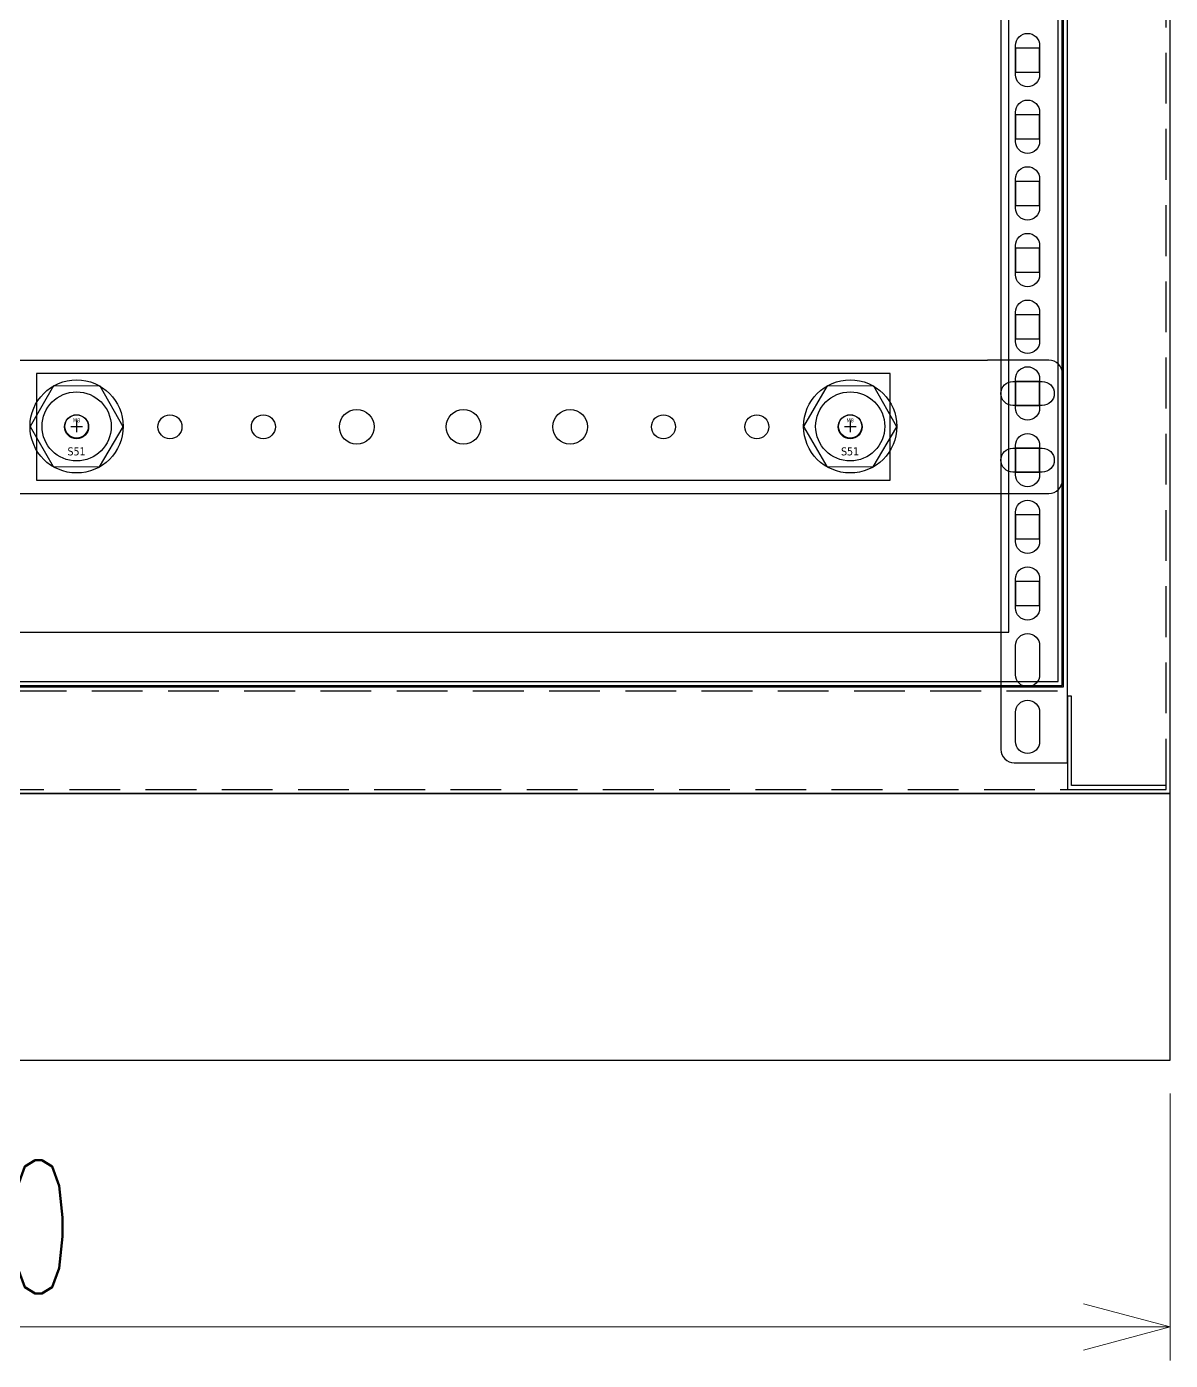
# Model space of a CAD drawing. Header units: millimetres. Extents: x 28713 to 59118, y -54378 to -19615.
# Drawn here: x 37926 to 38355, y -26430 to -25930 of the extents above; entities that cross this region are included whole.
import ezdxf

# ---------------------------------------------------------------- set-up
doc = ezdxf.new("R2010")
doc.units = ezdxf.units.MM
doc.header["$LTSCALE"] = 3
doc.linetypes.add('HIDDEN', pattern=[9.525, 6.35, -3.175])
doc.layers.add('@.VISIBLE', color=7, linetype='Continuous')
doc.layers.add('dim', color=7, linetype='Continuous')
doc.styles.add('Ann_w01', font='romans.shx', dxfattribs={"width": 0.6, "bigfont": 'chineset.shx'})
doc.styles.get("Standard").update_dxf_attribs({"font": 'arial.ttf'})
doc.dimstyles.new('Dim 01_SC25', dxfattribs={"dimscale": 25, "dimtxt": 2, "dimasz": 1.3, "dimexe": 0.5, "dimexo": 0.5, "dimgap": 0.5, "dimtad": 1, "dimdec": 1, "dimzin": 12, "dimdsep": 46, "dimtxsty": 'Ann_w01', "dimblk": 'OPEN30', "dimcen": 1.5, "dimclrd": 6, "dimclre": 6, "dimclrt": 3, "dimadec": 1, "dimazin": 3, "dimtm": 1e-09, "dimtfac": 1, "dimtdec": 1, "dimtmove": 0, "dimatfit": 3, "dimldrblk": 'OPEN30', "dimfxl": 1, "dimtolj": 1, "dimlwd": 20, "dimlwe": 20, "dimarcsym": 0})

# ---------------------------------------------------------------- blocks, each defined once
blk = doc.blocks.new('_Open30')
at = {"color": 0, "linetype": 'ByBlock', "lineweight": -2}
for p, q in [((-1, 0.268), (0, 0)), ((0, 0), (-1, -0.268)), ((0, 0), (-1, 0))]:
    blk.add_line(p, q, dxfattribs=at)
blk = doc.blocks.new('*D203')
at = {"layer": 'Defpoints', "color": 0, "transparency": 16777216}
for p in [(37454.95, -26317.91), (38354.95, -26317.91), (37454.95, -26417.91)]:
    blk.add_point(p, dxfattribs=at)
at = {"layer": 'dim', "color": 6, "lineweight": 20, "transparency": 16777216}
for p, q in [((37454.95, -26330.41), (37454.95, -26430.41)), ((38354.95, -26330.41), (38354.95, -26430.41)), ((38322.45, -26417.91), (37487.45, -26417.91))]:
    blk.add_line(p, q, dxfattribs=at)
at = {"layer": 'dim', "color": 6, "lineweight": 20, "transparency": 16777216, "xscale": 32.5, "yscale": 32.5, "zscale": 32.5, "rotation": 180}
blk.add_blockref('_Open30', (37454.95, -26417.91), dxfattribs=at)
at = {"layer": 'dim', "color": 6, "lineweight": 20, "transparency": 16777216, "xscale": 32.5, "yscale": 32.5, "zscale": 32.5}
blk.add_blockref('_Open30', (38354.95, -26417.91), dxfattribs=at)
at = {"layer": 'dim', "color": 3, "transparency": 16777216, "insert": (37904.95, -26380.41), "char_height": 50, "attachment_point": 5, "style": 'Ann_w01'}
blk.add_mtext('\\A1;900', dxfattribs=at)
blk = doc.blocks.new('Oval 20x9')
at = {"layer": '@.VISIBLE', "color": 2}
blk.add_lwpolyline([(-5.5, -4.5), (5.5, -4.5, 0.414214), (10, 0), (10, 0, 0.414214), (5.5, 4.5), (-5.5, 4.5, 0.414214), (-10, 0), (-10, 0, 0.414214)], format="xyb", close=True, dxfattribs=at)
blk = doc.blocks.new('ftgt5q3')
at = {"color": 252}
for p, q in [((37615.36, -25504.5), (37619.72, -25504.5)), ((37617.54, -25502.32), (37617.54, -25506.68))]:
    blk.add_line(p, q, dxfattribs=at)
at = {"color": 1}
blk.add_lwpolyline([(37608.9, -25489.33), (37600.08, -25504.54), (37608.72, -25519.57), (37626.18, -25519.67), (37635, -25504.6), (37626.36, -25489.43)], close=True, dxfattribs=at)
for radius in [17.46, 12.96, 4.37]:
    blk.add_circle((37617.54, -25504.5), radius, dxfattribs=at)
at = {"color": 1, "width": 30.0978, "attachment_point": 5}
for s, insert, char_height in [('{\\fTahoma|b0|i0|c0|p34;M8}', (37617.5, -25502.25), 1.5), ('{\\fTahoma|b0|i0|c0|p34;S51}', (37617.5, -25513.89), 3)]:
    blk.add_mtext(s, dxfattribs=dict(at, insert=insert, char_height=char_height))

msp = doc.modelspace()

# ---------------------------------------------------------------- linework, layer by layer
for points in [[(37454.95, -26217.91), (38354.95, -26217.91), (38354.95, -24717.91), (37454.95, -24717.91)], [(37494.95, -26177.91), (38314.95, -26177.91), (38314.95, -24757.91), (37494.95, -24757.91)], [(38305.95, -25938.41), (38296.95, -25938.41), (38296.95, -25947.41), (38305.95, -25947.41)], [(38305.95, -25963.41), (38296.95, -25963.41), (38296.95, -25972.41), (38305.95, -25972.41)], [(38305.95, -25988.41), (38296.95, -25988.41), (38296.95, -25997.41), (38305.95, -25997.41)], [(38305.95, -26013.41), (38296.95, -26013.41), (38296.95, -26022.41), (38305.95, -26022.41)], [(38305.95, -26038.41), (38296.95, -26038.41), (38296.95, -26047.41), (38305.95, -26047.41)], [(37929.95, -26100.41), (38249.95, -26100.41), (38249.95, -26060.41), (37929.95, -26060.41)], [(38305.95, -26063.41), (38296.95, -26063.41), (38296.95, -26072.41), (38305.95, -26072.41)], [(38305.95, -26088.41), (38296.95, -26088.41), (38296.95, -26097.41), (38305.95, -26097.41)], [(38305.95, -26113.41), (38296.95, -26113.41), (38296.95, -26122.41), (38305.95, -26122.41)], [(38305.95, -26138.41), (38296.95, -26138.41), (38296.95, -26147.41), (38305.95, -26147.41)], [(38354.95, -26217.91), (37454.95, -26217.91), (37454.95, -26317.91), (38354.95, -26317.91)]]:
    msp.add_lwpolyline(points, close=True)
at = {"linetype": 'HIDDEN'}
for points in [[(37456.45, -26216.41), (38353.45, -26216.41), (38353.45, -24719.41), (37456.45, -24719.41)], [(37493.45, -26179.41), (38316.45, -26179.41), (38316.45, -24756.41), (37493.45, -24756.41)]]:
    msp.add_lwpolyline(points, close=True, dxfattribs=at)
at = {"color": 151}
for points in [[(38316.45, -24729.41), (38296.45, -24729.41, 0.414214), (38291.45, -24734.41), (38291.45, -26201.41, 0.414214), (38296.45, -26206.41), (38316.45, -26206.41)], [(38305.95, -25937.41), (38305.95, -25948.41, -0.414214), (38301.45, -25952.91), (38301.45, -25952.91, -0.414214), (38296.95, -25948.41), (38296.95, -25937.41, -0.414214), (38301.45, -25932.91), (38301.45, -25932.91, -0.414214)], [(38305.95, -25962.41), (38305.95, -25973.41, -0.414214), (38301.45, -25977.91), (38301.45, -25977.91, -0.414214), (38296.95, -25973.41), (38296.95, -25962.41, -0.414214), (38301.45, -25957.91), (38301.45, -25957.91, -0.414214)], [(38305.95, -25987.41), (38305.95, -25998.41, -0.414214), (38301.45, -26002.91), (38301.45, -26002.91, -0.414214), (38296.95, -25998.41), (38296.95, -25987.41, -0.414214), (38301.45, -25982.91), (38301.45, -25982.91, -0.414214)], [(38305.95, -26012.41), (38305.95, -26023.41, -0.414214), (38301.45, -26027.91), (38301.45, -26027.91, -0.414214), (38296.95, -26023.41), (38296.95, -26012.41, -0.414214), (38301.45, -26007.91), (38301.45, -26007.91, -0.414214)], [(38305.95, -26037.41), (38305.95, -26048.41, -0.414214), (38301.45, -26052.91), (38301.45, -26052.91, -0.414214), (38296.95, -26048.41), (38296.95, -26037.41, -0.414214), (38301.45, -26032.91), (38301.45, -26032.91, -0.414214)], [(38305.95, -26062.41), (38305.95, -26073.41, -0.414214), (38301.45, -26077.91), (38301.45, -26077.91, -0.414214), (38296.95, -26073.41), (38296.95, -26062.41, -0.414214), (38301.45, -26057.91), (38301.45, -26057.91, -0.414214)], [(38305.95, -26087.41), (38305.95, -26098.41, -0.414214), (38301.45, -26102.91), (38301.45, -26102.91, -0.414214), (38296.95, -26098.41), (38296.95, -26087.41, -0.414214), (38301.45, -26082.91), (38301.45, -26082.91, -0.414214)], [(38305.95, -26112.41), (38305.95, -26123.41, -0.414214), (38301.45, -26127.91), (38301.45, -26127.91, -0.414214), (38296.95, -26123.41), (38296.95, -26112.41, -0.414214), (38301.45, -26107.91), (38301.45, -26107.91, -0.414214)], [(38305.95, -26137.41), (38305.95, -26148.41, -0.414214), (38301.45, -26152.91), (38301.45, -26152.91, -0.414214), (38296.95, -26148.41), (38296.95, -26137.41, -0.414214), (38301.45, -26132.91), (38301.45, -26132.91, -0.414214)], [(38305.95, -26162.41), (38305.95, -26173.41, -0.414214), (38301.45, -26177.91), (38301.45, -26177.91, -0.414214), (38296.95, -26173.41), (38296.95, -26162.41, -0.414214), (38301.45, -26157.91), (38301.45, -26157.91, -0.414214)], [(38305.95, -26187.41), (38305.95, -26198.41, -0.414214), (38301.45, -26202.91), (38301.45, -26202.91, -0.414214), (38296.95, -26198.41), (38296.95, -26187.41, -0.414214), (38301.45, -26182.91), (38301.45, -26182.91, -0.414214)]]:
    msp.add_lwpolyline(points, format="xyb", close=True, dxfattribs=at)
at = {"color": 6}
for points in [[(37495.45, -26177.41), (38314.45, -26177.41), (38314.45, -24758.41), (37495.45, -24758.41)], [(37496.95, -26175.91), (38312.95, -26175.91), (38312.95, -24759.91), (37496.95, -24759.91)], [(37515.45, -26157.41), (38294.45, -26157.41), (38294.45, -24778.41), (37515.45, -24778.41)]]:
    msp.add_lwpolyline(points, close=True, dxfattribs=at)
at = {"color": 1}
msp.add_lwpolyline([(38316.45, -26181.41), (38316.45, -26216.41), (38353.45, -26216.41), (38353.45, -26214.91), (38317.95, -26214.91), (38317.95, -26181.41)], close=True, dxfattribs=at)
for centre, radius in [((38049.95, -26080.41), 6.5), ((38089.95, -26080.41), 6.5), ((38129.95, -26080.41), 6.5), ((37944.95, -26080.41), 4.5), ((37979.95, -26080.41), 4.5), ((38014.95, -26080.41), 4.5), ((38164.95, -26080.41), 4.5), ((38199.95, -26080.41), 4.5), ((38234.95, -26080.41), 4.5)]:
    msp.add_circle(centre, radius)
at = {"layer": '@.VISIBLE'}
for p, q in [((37523.45, -26055.41), (38286.45, -26055.41)), ((37523.45, -26105.41), (38286.45, -26105.41))]:
    msp.add_line(p, q, dxfattribs=at)
msp.add_lwpolyline([(38286.45, -26105.41), (38309.45, -26105.41, 0.414214), (38314.45, -26100.41), (38314.45, -26060.41, 0.414214), (38309.45, -26055.41), (38286.45, -26055.41)], format="xyb", dxfattribs=at)

# ---------------------------------------------------------------- block references
for p in [(327.41, -575.77), (617.41, -575.77)]:
    msp.add_blockref('ftgt5q3', p)
at = {"layer": '@.VISIBLE', "xscale": -1}
for p in [(38301.45, -26067.91), (38301.45, -26092.91)]:
    msp.add_blockref('Oval 20x9', p, dxfattribs=at)

# ---------------------------------------------------------------- dimensions: what is measured, and where the dimension line sits
at = {"layer": 'dim'}
dim = msp.add_linear_dim(base=(37454.95, -26417.91), p1=(38354.95, -26317.91), p2=(37454.95, -26317.91), dimstyle='Dim 01_SC25', dxfattribs=at)
dim.commit()
dim.dimension.update_dxf_attribs({"geometry": '*D203', "text_midpoint": (37904.95, -26380.41)})

doc.saveas('drawing.dxf')
